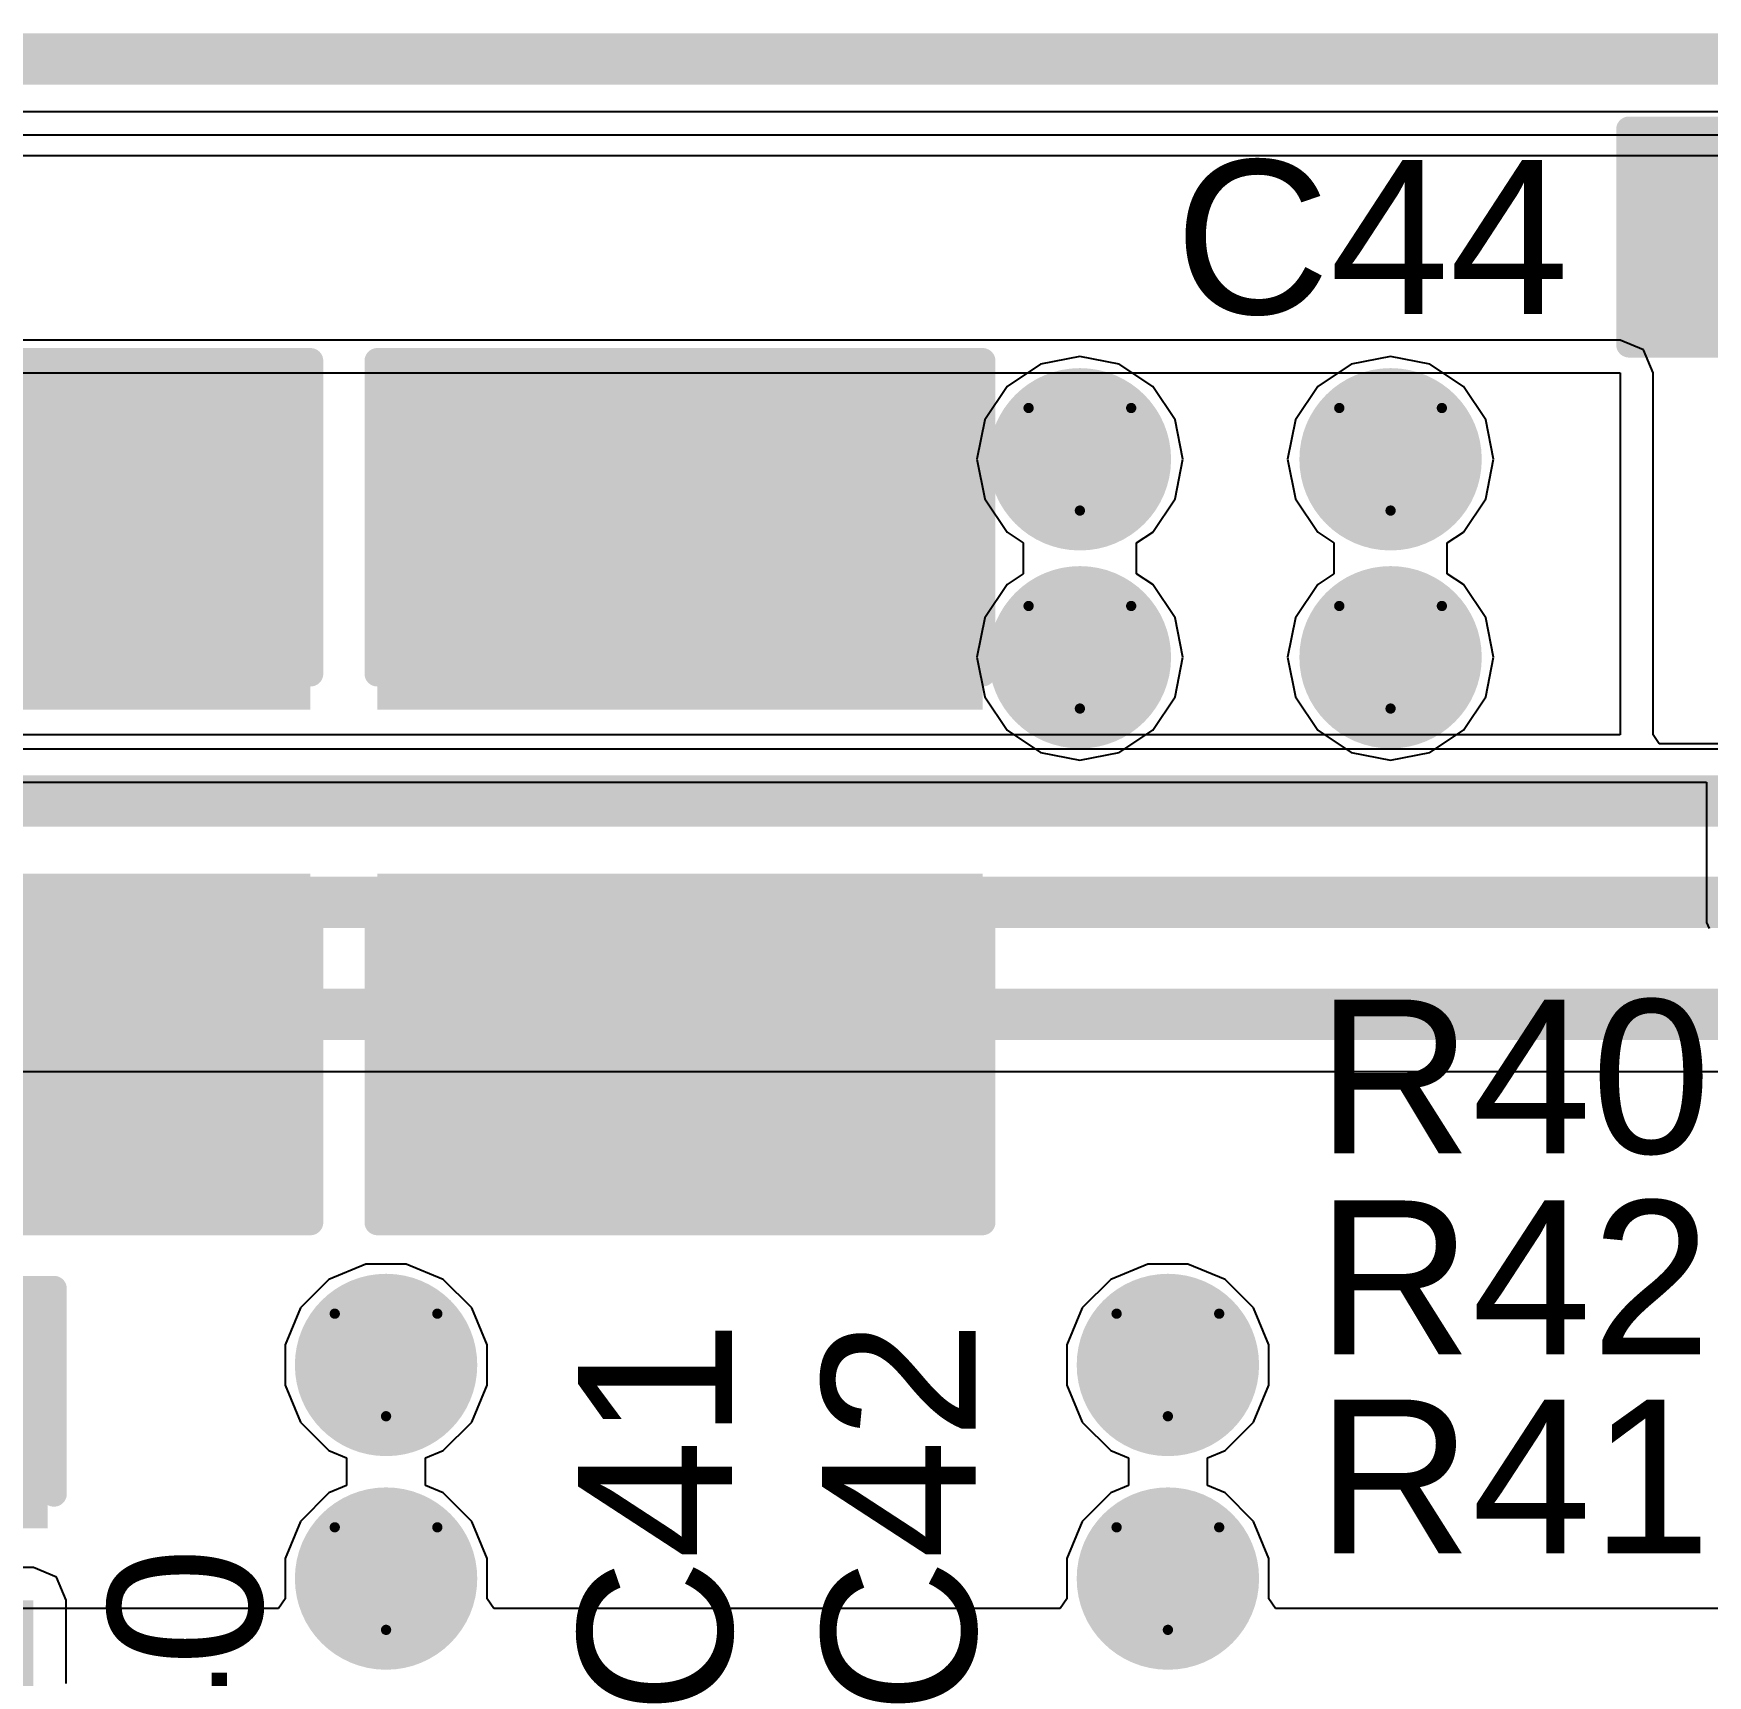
# Model space of a CAD drawing. Header units: inches. Extents: x 0 to 423, y -3 to 110.
# Drawn here: x 31.64 to 39.93, y 71.41 to 79.55 of the extents above; entities that cross this region are included whole.
import ezdxf

# ---------------------------------------------------------------- set-up
doc = ezdxf.new("R2010")
doc.units = ezdxf.units.IN
for name, color, linetype in [('Board Outline', 56, 'Continuous'), ('Bottom Layer', 5, 'Continuous'), ('Bottom Solder', 6, 'Continuous'), ('Drill Drawing', 1, 'Continuous'), ('Mechanical 1', 6, 'Continuous'), ('Mechanical 13', 56, 'Continuous'), ('Mid Layer', 16, 'Continuous'), ('Mid Layer 2', 76, 'Continuous'), ('Pad Holes', 156, 'Continuous'), ('Top Layer', 1, 'Continuous'), ('Top Overlay', 2, 'Continuous'), ('Top Paste', 8, 'Continuous'), ('Top Solder', 216, 'Continuous'), ('Via Holes', 16, 'Continuous')]:
    doc.layers.add(name, color=color, linetype=linetype)
doc.styles.add('Arial', font='', dxfattribs={"height": 0.2})
doc.styles.get('Arial').set_extended_font_data('Arial')

# ---------------------------------------------------------------- blocks, each defined once
blk = doc.blocks.new('CON_2078430004_MOL_1')
at = {"layer": 'Bottom Layer'}
h = blk.add_hatch(color=5, dxfattribs=at)
edge = h.paths.add_edge_path()
edge.add_arc((1.6, 1.6), 0.6, 0, 360)
h = blk.add_hatch(color=5, dxfattribs=at)
edge = h.paths.add_edge_path()
edge.add_arc((-7.5, 0), 0.704, 0, 360)
h = blk.add_hatch(color=5, dxfattribs=at)
edge = h.paths.add_edge_path()
edge.add_arc((-5, 0), 0.704, 0, 360)
h = blk.add_hatch(color=5, dxfattribs=at)
edge = h.paths.add_edge_path()
edge.add_arc((-2.5, 0), 0.704, 0, 360)
blk.add_hatch(color=5, dxfattribs=at).paths.add_polyline_path([(-0.704, 0.704), (0.704, 0.704), (0.704, -0.704), (-0.704, -0.704)])
at = {"layer": 'Bottom Solder'}
h = blk.add_hatch(color=6, dxfattribs=at)
edge = h.paths.add_edge_path()
edge.add_arc((1.6, 1.6), 0.6762, 0, 360)
h = blk.add_hatch(color=6, dxfattribs=at)
edge = h.paths.add_edge_path()
edge.add_arc((-7.5, 0), 0.7802, 0, 360)
h = blk.add_hatch(color=6, dxfattribs=at)
edge = h.paths.add_edge_path()
edge.add_arc((-5, 0), 0.7802, 0, 360)
h = blk.add_hatch(color=6, dxfattribs=at)
edge = h.paths.add_edge_path()
edge.add_arc((-2.5, 0), 0.7802, 0, 360)
blk.add_hatch(color=6, dxfattribs=at).paths.add_polyline_path([(-0.7802, 0.7802), (0.7802, 0.7802), (0.7802, -0.7802), (-0.7802, -0.7802)])
at = {"layer": 'Mid Layer'}
h = blk.add_hatch(color=16, dxfattribs=at)
edge = h.paths.add_edge_path()
edge.add_arc((1.6, 1.6), 0.6, 0, 360)
h = blk.add_hatch(color=16, dxfattribs=at)
edge = h.paths.add_edge_path()
edge.add_arc((-7.5, 0), 0.704, 0, 360)
h = blk.add_hatch(color=16, dxfattribs=at)
edge = h.paths.add_edge_path()
edge.add_arc((-5, 0), 0.704, 0, 360)
h = blk.add_hatch(color=16, dxfattribs=at)
edge = h.paths.add_edge_path()
edge.add_arc((-2.5, 0), 0.704, 0, 360)
blk.add_hatch(color=16, dxfattribs=at).paths.add_polyline_path([(-0.704, 0.704), (0.704, 0.704), (0.704, -0.704), (-0.704, -0.704)])
at = {"layer": 'Mid Layer 2'}
h = blk.add_hatch(color=76, dxfattribs=at)
edge = h.paths.add_edge_path()
edge.add_arc((1.6, 1.6), 0.6, 0, 360)
h = blk.add_hatch(color=76, dxfattribs=at)
edge = h.paths.add_edge_path()
edge.add_arc((-7.5, 0), 0.704, 0, 360)
h = blk.add_hatch(color=76, dxfattribs=at)
edge = h.paths.add_edge_path()
edge.add_arc((-5, 0), 0.704, 0, 360)
h = blk.add_hatch(color=76, dxfattribs=at)
edge = h.paths.add_edge_path()
edge.add_arc((-2.5, 0), 0.704, 0, 360)
blk.add_hatch(color=76, dxfattribs=at).paths.add_polyline_path([(-0.704, 0.704), (0.704, 0.704), (0.704, -0.704), (-0.704, -0.704)])
at = {"layer": 'Pad Holes'}
h = blk.add_hatch(color=7, dxfattribs=at)
edge = h.paths.add_edge_path()
edge.add_arc((1.6, 1.6), 0.5969, 0, 360)
h = blk.add_hatch(color=7, dxfattribs=at)
edge = h.paths.add_edge_path()
edge.add_arc((-7.5, 0), 0.4445, 0, 360)
h = blk.add_hatch(color=7, dxfattribs=at)
edge = h.paths.add_edge_path()
edge.add_arc((-5, 0), 0.4445, 0, 360)
h = blk.add_hatch(color=7, dxfattribs=at)
edge = h.paths.add_edge_path()
edge.add_arc((-2.5, 0), 0.4445, 0, 360)
h = blk.add_hatch(color=7, dxfattribs=at)
edge = h.paths.add_edge_path()
edge.add_arc((0, 0), 0.4445, 0, 360)
at = {"layer": 'Top Layer'}
h = blk.add_hatch(color=1, dxfattribs=at)
edge = h.paths.add_edge_path()
edge.add_arc((1.6, 1.6), 0.6, 0, 360)
h = blk.add_hatch(color=1, dxfattribs=at)
edge = h.paths.add_edge_path()
edge.add_arc((-7.5, 0), 0.704, 0, 360)
h = blk.add_hatch(color=1, dxfattribs=at)
edge = h.paths.add_edge_path()
edge.add_arc((-5, 0), 0.704, 0, 360)
h = blk.add_hatch(color=1, dxfattribs=at)
edge = h.paths.add_edge_path()
edge.add_arc((-2.5, 0), 0.704, 0, 360)
blk.add_hatch(color=1, dxfattribs=at).paths.add_polyline_path([(-0.704, 0.704), (0.704, 0.704), (0.704, -0.704), (-0.704, -0.704)])
at = {"layer": 'Top Solder'}
h = blk.add_hatch(color=216, dxfattribs=at)
edge = h.paths.add_edge_path()
edge.add_arc((1.6, 1.6), 0.6762, 0, 360)
h = blk.add_hatch(color=216, dxfattribs=at)
edge = h.paths.add_edge_path()
edge.add_arc((-7.5, 0), 0.7802, 0, 360)
h = blk.add_hatch(color=216, dxfattribs=at)
edge = h.paths.add_edge_path()
edge.add_arc((-5, 0), 0.7802, 0, 360)
h = blk.add_hatch(color=216, dxfattribs=at)
edge = h.paths.add_edge_path()
edge.add_arc((-2.5, 0), 0.7802, 0, 360)
blk.add_hatch(color=216, dxfattribs=at).paths.add_polyline_path([(-0.7802, 0.7802), (0.7802, 0.7802), (0.7802, -0.7802), (-0.7802, -0.7802)])
at = {"layer": 'Mechanical 13'}
for points in [[(2.45, 3.076, 0.127, 0.127, 0), (-9.95, 3.076, 0.127, 0.127, 0)], [(-9.95, 3.076, 0.127, 0.127, 0), (-9.95, -4.224, 0.127, 0.127, 0)], [(2.45, -4.224, 0.127, 0.127, 0), (2.45, 3.076, 0.127, 0.127, 0)], [(4.228, 0.635, 0.127, 0.127, 0), (2.704, 0, 0.127, 0.127, 0)], [(4.228, 0.635, 0.127, 0.127, 0), (4.228, -0.635, 0.127, 0.127, 0)], [(4.228, -0.635, 0.127, 0.127, 0), (2.704, 0, 0.127, 0.127, 0)], [(2.45, -4.224, 0.127, 0.127, 0), (-9.95, -4.224, 0.127, 0.127, 0)]]:
    blk.add_lwpolyline(points, format="xyseb", dxfattribs=at)
for points in [[(-9.9818, 3.076, 0.0635, 0.0635, 1), (-9.9183, 3.076, 0.0635, 0.0635, 1)], [(-9.9818, 3.076, 0.0635, 0.0635, 1), (-9.9183, 3.076, 0.0635, 0.0635, 1)], [(2.4182, 3.076, 0.0635, 0.0635, 1), (2.4817, 3.076, 0.0635, 0.0635, 1)], [(2.4182, 3.076, 0.0635, 0.0635, 1), (2.4817, 3.076, 0.0635, 0.0635, 1)], [(4.1962, 0.635, 0.0635, 0.0635, 1), (4.2597, 0.635, 0.0635, 0.0635, 1)], [(4.1962, 0.635, 0.0635, 0.0635, 1), (4.2597, 0.635, 0.0635, 0.0635, 1)], [(2.6722, 0, 0.0635, 0.0635, 1), (2.7357, 0, 0.0635, 0.0635, 1)], [(2.6722, 0, 0.0635, 0.0635, 1), (2.7357, 0, 0.0635, 0.0635, 1)], [(4.1962, -0.635, 0.0635, 0.0635, 1), (4.2597, -0.635, 0.0635, 0.0635, 1)], [(4.1962, -0.635, 0.0635, 0.0635, 1), (4.2597, -0.635, 0.0635, 0.0635, 1)], [(-9.9818, -4.224, 0.0635, 0.0635, 1), (-9.9183, -4.224, 0.0635, 0.0635, 1)], [(-9.9818, -4.224, 0.0635, 0.0635, 1), (-9.9183, -4.224, 0.0635, 0.0635, 1)], [(2.4182, -4.224, 0.0635, 0.0635, 1), (2.4817, -4.224, 0.0635, 0.0635, 1)], [(2.4182, -4.224, 0.0635, 0.0635, 1), (2.4817, -4.224, 0.0635, 0.0635, 1)]]:
    blk.add_lwpolyline(points, format="xyseb", close=True, dxfattribs=at)
at = {"layer": 'Top Overlay'}
for points in [[(2.45, 3.076, 0.1524, 0.1524, 0), (-9.95, 3.076, 0.1524, 0.1524, 0)], [(-9.95, 3.076, 0.1524, 0.1524, 0), (-9.95, -4.224, 0.1524, 0.1524, 0)], [(2.45, 1.9521, 0.1524, 0.1524, 0), (2.45, 3.076, 0.1524, 0.1524, 0)], [(2.45, -4.224, 0.1524, 0.1524, 0), (2.45, 1.2479, 0.1524, 0.1524, 0)], [(4.228, 0.635, 0.1524, 0.1524, 0), (2.704, 0, 0.1524, 0.1524, 0)], [(4.228, 0.635, 0.1524, 0.1524, 0), (4.228, -0.635, 0.1524, 0.1524, 0)], [(4.228, -0.635, 0.1524, 0.1524, 0), (2.704, 0, 0.1524, 0.1524, 0)], [(2.45, -4.224, 0.1524, 0.1524, 0), (-9.95, -4.224, 0.1524, 0.1524, 0)]]:
    blk.add_lwpolyline(points, format="xyseb", dxfattribs=at)
for points in [[(-9.9881, 3.076, 0.0762, 0.0762, 1), (-9.9119, 3.076, 0.0762, 0.0762, 1)], [(-9.9881, 3.076, 0.0762, 0.0762, 1), (-9.9119, 3.076, 0.0762, 0.0762, 1)], [(2.4119, 3.076, 0.0762, 0.0762, 1), (2.4881, 3.076, 0.0762, 0.0762, 1)], [(2.4119, 3.076, 0.0762, 0.0762, 1), (2.4881, 3.076, 0.0762, 0.0762, 1)], [(2.4119, 1.9521, 0.0762, 0.0762, 1), (2.4881, 1.9521, 0.0762, 0.0762, 1)], [(2.4119, 1.2479, 0.0762, 0.0762, 1), (2.4881, 1.2479, 0.0762, 0.0762, 1)], [(4.1899, 0.635, 0.0762, 0.0762, 1), (4.2661, 0.635, 0.0762, 0.0762, 1)], [(4.1899, 0.635, 0.0762, 0.0762, 1), (4.2661, 0.635, 0.0762, 0.0762, 1)], [(2.6659, 0, 0.0762, 0.0762, 1), (2.7421, 0, 0.0762, 0.0762, 1)], [(2.6659, 0, 0.0762, 0.0762, 1), (2.7421, 0, 0.0762, 0.0762, 1)], [(4.1899, -0.635, 0.0762, 0.0762, 1), (4.2661, -0.635, 0.0762, 0.0762, 1)], [(4.1899, -0.635, 0.0762, 0.0762, 1), (4.2661, -0.635, 0.0762, 0.0762, 1)], [(-9.9881, -4.224, 0.0762, 0.0762, 1), (-9.9119, -4.224, 0.0762, 0.0762, 1)], [(-9.9881, -4.224, 0.0762, 0.0762, 1), (-9.9119, -4.224, 0.0762, 0.0762, 1)], [(2.4119, -4.224, 0.0762, 0.0762, 1), (2.4881, -4.224, 0.0762, 0.0762, 1)], [(2.4119, -4.224, 0.0762, 0.0762, 1), (2.4881, -4.224, 0.0762, 0.0762, 1)]]:
    blk.add_lwpolyline(points, format="xyseb", close=True, dxfattribs=at)
blk = doc.blocks.new('C___0603_8')
at = {"layer": 'Top Layer'}
for points in [[(-0.381, 0.4445), (-0.381, -0.4445), (-1.143, -0.4445), (-1.143, 0.4445)], [(1.143, 0.4445), (1.143, -0.4445), (0.381, -0.4445), (0.381, 0.4445)]]:
    blk.add_hatch(color=1, dxfattribs=at).paths.add_polyline_path(points)
at = {"layer": 'Top Paste'}
for points in [[(-0.381, 0.4445), (-0.381, -0.4445), (-1.143, -0.4445), (-1.143, 0.4445)], [(1.143, 0.4445), (1.143, -0.4445), (0.381, -0.4445), (0.381, 0.4445)]]:
    blk.add_hatch(color=8, dxfattribs=at).paths.add_polyline_path(points)
at = {"layer": 'Top Solder'}
for points in [[(-0.321, 0.5045), (-0.321, -0.5045), (-1.203, -0.5045), (-1.203, 0.5045)], [(1.203, 0.5045), (1.203, -0.5045), (0.321, -0.5045), (0.321, 0.5045)]]:
    blk.add_hatch(color=216, dxfattribs=at).paths.add_polyline_path(points)
at = {"layer": 'Top Overlay'}
for points in [[(-1.2446, 0.5334, 0.127, 0.127, 0), (-1.2446, -0.5334, 0.127, 0.127, 0)], [(-0.4572, 0.5334, 0.127, 0.127, 0), (-1.2446, 0.5334, 0.127, 0.127, 0)], [(1.2446, 0.5334, 0.127, 0.127, 0), (0.4572, 0.5334, 0.127, 0.127, 0)], [(1.2446, 0.5334, 0.127, 0.127, 0), (1.2446, -0.5334, 0.127, 0.127, 0)], [(-0.4572, -0.5334, 0.127, 0.127, 0), (-1.2446, -0.5334, 0.127, 0.127, 0)], [(1.2446, -0.5334, 0.127, 0.127, 0), (0.4572, -0.5334, 0.127, 0.127, 0)]]:
    blk.add_lwpolyline(points, format="xyseb", dxfattribs=at)
for points in [[(-1.2764, 0.5334, 0.0635, 0.0635, 1), (-1.2128, 0.5334, 0.0635, 0.0635, 1)], [(-1.2764, 0.5334, 0.0635, 0.0635, 1), (-1.2128, 0.5334, 0.0635, 0.0635, 1)], [(-0.4889, 0.5334, 0.0635, 0.0635, 1), (-0.4254, 0.5334, 0.0635, 0.0635, 1)], [(0.4254, 0.5334, 0.0635, 0.0635, 1), (0.4889, 0.5334, 0.0635, 0.0635, 1)], [(1.2128, 0.5334, 0.0635, 0.0635, 1), (1.2764, 0.5334, 0.0635, 0.0635, 1)], [(1.2128, 0.5334, 0.0635, 0.0635, 1), (1.2764, 0.5334, 0.0635, 0.0635, 1)], [(-1.2764, -0.5334, 0.0635, 0.0635, 1), (-1.2128, -0.5334, 0.0635, 0.0635, 1)], [(-1.2764, -0.5334, 0.0635, 0.0635, 1), (-1.2128, -0.5334, 0.0635, 0.0635, 1)], [(-0.4889, -0.5334, 0.0635, 0.0635, 1), (-0.4254, -0.5334, 0.0635, 0.0635, 1)], [(0.4254, -0.5334, 0.0635, 0.0635, 1), (0.4889, -0.5334, 0.0635, 0.0635, 1)], [(1.2128, -0.5334, 0.0635, 0.0635, 1), (1.2764, -0.5334, 0.0635, 0.0635, 1)], [(1.2128, -0.5334, 0.0635, 0.0635, 1), (1.2764, -0.5334, 0.0635, 0.0635, 1)]]:
    blk.add_lwpolyline(points, format="xyseb", close=True, dxfattribs=at)
blk = doc.blocks.new('C___1210_42')
at = {"layer": 'Top Layer'}
for points in [[(-2.032, 1.397), (-0.508, 1.397), (-0.508, -1.397), (-2.032, -1.397)], [(0.508, 1.397), (2.032, 1.397), (2.032, -1.397), (0.508, -1.397)]]:
    blk.add_hatch(color=1, dxfattribs=at).paths.add_polyline_path(points)
at = {"layer": 'Top Paste'}
for points in [[(-2.032, 1.397), (-0.508, 1.397), (-0.508, -1.397), (-2.032, -1.397)], [(0.508, 1.397), (2.032, 1.397), (2.032, -1.397), (0.508, -1.397)]]:
    blk.add_hatch(color=8, dxfattribs=at).paths.add_polyline_path(points)
at = {"layer": 'Top Solder'}
for points in [[(-2.1336, 1.4986), (-0.4064, 1.4986), (-0.4064, -1.4986), (-2.1336, -1.4986)], [(0.4064, 1.4986), (2.1336, 1.4986), (2.1336, -1.4986), (0.4064, -1.4986)]]:
    blk.add_hatch(color=216, dxfattribs=at).paths.add_polyline_path(points)
at = {"layer": 'Top Overlay'}
for points in [[(-2.1336, 1.4986, 0.127, 0.127, 0), (-0.5842, 1.4986, 0.127, 0.127, 0)], [(-2.1336, 1.4986, 0.127, 0.127, 0), (-2.1336, -1.4986, 0.127, 0.127, 0)], [(0.5842, 1.4986, 0.127, 0.127, 0), (2.1336, 1.4986, 0.127, 0.127, 0)], [(2.1336, 1.4986, 0.127, 0.127, 0), (2.1336, -1.4986, 0.127, 0.127, 0)], [(-2.1336, -1.4986, 0.127, 0.127, 0), (-0.5842, -1.4986, 0.127, 0.127, 0)], [(0.5842, -1.4986, 0.127, 0.127, 0), (2.1336, -1.4986, 0.127, 0.127, 0)]]:
    blk.add_lwpolyline(points, format="xyseb", dxfattribs=at)
for points in [[(-2.16535, 1.4986, 0.0635, 0.0635, 1), (-2.10185, 1.4986, 0.0635, 0.0635, 1)], [(-2.16535, 1.4986, 0.0635, 0.0635, 1), (-2.10185, 1.4986, 0.0635, 0.0635, 1)], [(-0.61595, 1.4986, 0.0635, 0.0635, 1), (-0.55245, 1.4986, 0.0635, 0.0635, 1)], [(0.55245, 1.4986, 0.0635, 0.0635, 1), (0.61595, 1.4986, 0.0635, 0.0635, 1)], [(2.10185, 1.4986, 0.0635, 0.0635, 1), (2.16535, 1.4986, 0.0635, 0.0635, 1)], [(2.10185, 1.4986, 0.0635, 0.0635, 1), (2.16535, 1.4986, 0.0635, 0.0635, 1)], [(-2.16535, -1.4986, 0.0635, 0.0635, 1), (-2.10185, -1.4986, 0.0635, 0.0635, 1)], [(-2.16535, -1.4986, 0.0635, 0.0635, 1), (-2.10185, -1.4986, 0.0635, 0.0635, 1)], [(-0.61595, -1.4986, 0.0635, 0.0635, 1), (-0.55245, -1.4986, 0.0635, 0.0635, 1)], [(0.55245, -1.4986, 0.0635, 0.0635, 1), (0.61595, -1.4986, 0.0635, 0.0635, 1)], [(2.10185, -1.4986, 0.0635, 0.0635, 1), (2.16535, -1.4986, 0.0635, 0.0635, 1)], [(2.10185, -1.4986, 0.0635, 0.0635, 1), (2.16535, -1.4986, 0.0635, 0.0635, 1)]]:
    blk.add_lwpolyline(points, format="xyseb", close=True, dxfattribs=at)
blk = doc.blocks.new('C___1210_43')
at = {"layer": 'Top Layer'}
for points in [[(-2.032, 1.397), (-0.508, 1.397), (-0.508, -1.397), (-2.032, -1.397)], [(0.508, 1.397), (2.032, 1.397), (2.032, -1.397), (0.508, -1.397)]]:
    blk.add_hatch(color=1, dxfattribs=at).paths.add_polyline_path(points)
at = {"layer": 'Top Paste'}
for points in [[(-2.032, 1.397), (-0.508, 1.397), (-0.508, -1.397), (-2.032, -1.397)], [(0.508, 1.397), (2.032, 1.397), (2.032, -1.397), (0.508, -1.397)]]:
    blk.add_hatch(color=8, dxfattribs=at).paths.add_polyline_path(points)
at = {"layer": 'Top Solder'}
for points in [[(-2.1336, 1.4986), (-0.4064, 1.4986), (-0.4064, -1.4986), (-2.1336, -1.4986)], [(0.4064, 1.4986), (2.1336, 1.4986), (2.1336, -1.4986), (0.4064, -1.4986)]]:
    blk.add_hatch(color=216, dxfattribs=at).paths.add_polyline_path(points)
at = {"layer": 'Top Overlay'}
for points in [[(-2.1336, 1.4986, 0.127, 0.127, 0), (-0.5842, 1.4986, 0.127, 0.127, 0)], [(-2.1336, 1.4986, 0.127, 0.127, 0), (-2.1336, -1.4986, 0.127, 0.127, 0)], [(0.5842, 1.4986, 0.127, 0.127, 0), (2.1336, 1.4986, 0.127, 0.127, 0)], [(2.1336, 1.4986, 0.127, 0.127, 0), (2.1336, -1.4986, 0.127, 0.127, 0)], [(-2.1336, -1.4986, 0.127, 0.127, 0), (-0.5842, -1.4986, 0.127, 0.127, 0)], [(0.5842, -1.4986, 0.127, 0.127, 0), (2.1336, -1.4986, 0.127, 0.127, 0)]]:
    blk.add_lwpolyline(points, format="xyseb", dxfattribs=at)
for points in [[(-2.16535, 1.4986, 0.0635, 0.0635, 1), (-2.10185, 1.4986, 0.0635, 0.0635, 1)], [(-2.16535, 1.4986, 0.0635, 0.0635, 1), (-2.10185, 1.4986, 0.0635, 0.0635, 1)], [(-0.61595, 1.4986, 0.0635, 0.0635, 1), (-0.55245, 1.4986, 0.0635, 0.0635, 1)], [(0.55245, 1.4986, 0.0635, 0.0635, 1), (0.61595, 1.4986, 0.0635, 0.0635, 1)], [(2.10185, 1.4986, 0.0635, 0.0635, 1), (2.16535, 1.4986, 0.0635, 0.0635, 1)], [(2.10185, 1.4986, 0.0635, 0.0635, 1), (2.16535, 1.4986, 0.0635, 0.0635, 1)], [(-2.16535, -1.4986, 0.0635, 0.0635, 1), (-2.10185, -1.4986, 0.0635, 0.0635, 1)], [(-2.16535, -1.4986, 0.0635, 0.0635, 1), (-2.10185, -1.4986, 0.0635, 0.0635, 1)], [(-0.61595, -1.4986, 0.0635, 0.0635, 1), (-0.55245, -1.4986, 0.0635, 0.0635, 1)], [(0.55245, -1.4986, 0.0635, 0.0635, 1), (0.61595, -1.4986, 0.0635, 0.0635, 1)], [(2.10185, -1.4986, 0.0635, 0.0635, 1), (2.16535, -1.4986, 0.0635, 0.0635, 1)], [(2.10185, -1.4986, 0.0635, 0.0635, 1), (2.16535, -1.4986, 0.0635, 0.0635, 1)]]:
    blk.add_lwpolyline(points, format="xyseb", close=True, dxfattribs=at)
blk = doc.blocks.new('C___0805_44')
at = {"layer": 'Top Layer'}
for points in [[(-1.524, 0.762), (-0.508, 0.762), (-0.508, -0.762), (-1.524, -0.762)], [(0.508, 0.762), (1.524, 0.762), (1.524, -0.762), (0.508, -0.762)]]:
    blk.add_hatch(color=1, dxfattribs=at).paths.add_polyline_path(points)
at = {"layer": 'Top Paste'}
for points in [[(-1.524, 0.762), (-0.508, 0.762), (-0.508, -0.762), (-1.524, -0.762)], [(0.508, 0.762), (1.524, 0.762), (1.524, -0.762), (0.508, -0.762)]]:
    blk.add_hatch(color=8, dxfattribs=at).paths.add_polyline_path(points)
at = {"layer": 'Top Solder'}
for points in [[(-1.594, 0.832), (-0.438, 0.832), (-0.438, -0.832), (-1.594, -0.832)], [(0.438, 0.832), (1.594, 0.832), (1.594, -0.832), (0.438, -0.832)]]:
    blk.add_hatch(color=216, dxfattribs=at).paths.add_polyline_path(points)
at = {"layer": 'Top Overlay'}
for points in [[(-0.6096, 0.8636, 0.127, 0.127, 0), (-1.6256, 0.8636, 0.127, 0.127, 0)], [(-1.6256, -0.8636, 0.127, 0.127, 0), (-1.6256, 0.8636, 0.127, 0.127, 0)], [(1.6256, 0.8636, 0.127, 0.127, 0), (0.6096, 0.8636, 0.127, 0.127, 0)], [(1.6256, -0.8636, 0.127, 0.127, 0), (1.6256, 0.8636, 0.127, 0.127, 0)], [(-0.6096, -0.8636, 0.127, 0.127, 0), (-1.6256, -0.8636, 0.127, 0.127, 0)], [(1.6256, -0.8636, 0.127, 0.127, 0), (0.6096, -0.8636, 0.127, 0.127, 0)]]:
    blk.add_lwpolyline(points, format="xyseb", dxfattribs=at)
for points in [[(-1.6574, 0.8636, 0.0635, 0.0635, 1), (-1.5938, 0.8636, 0.0635, 0.0635, 1)], [(-1.6574, 0.8636, 0.0635, 0.0635, 1), (-1.5938, 0.8636, 0.0635, 0.0635, 1)], [(-0.6413, 0.8636, 0.0635, 0.0635, 1), (-0.5778, 0.8636, 0.0635, 0.0635, 1)], [(0.5778, 0.8636, 0.0635, 0.0635, 1), (0.6413, 0.8636, 0.0635, 0.0635, 1)], [(1.5938, 0.8636, 0.0635, 0.0635, 1), (1.6574, 0.8636, 0.0635, 0.0635, 1)], [(1.5938, 0.8636, 0.0635, 0.0635, 1), (1.6574, 0.8636, 0.0635, 0.0635, 1)], [(-1.6574, -0.8636, 0.0635, 0.0635, 1), (-1.5938, -0.8636, 0.0635, 0.0635, 1)], [(-1.6574, -0.8636, 0.0635, 0.0635, 1), (-1.5938, -0.8636, 0.0635, 0.0635, 1)], [(-0.6413, -0.8636, 0.0635, 0.0635, 1), (-0.5778, -0.8636, 0.0635, 0.0635, 1)], [(0.5778, -0.8636, 0.0635, 0.0635, 1), (0.6413, -0.8636, 0.0635, 0.0635, 1)], [(1.5938, -0.8636, 0.0635, 0.0635, 1), (1.6574, -0.8636, 0.0635, 0.0635, 1)], [(1.5938, -0.8636, 0.0635, 0.0635, 1), (1.6574, -0.8636, 0.0635, 0.0635, 1)]]:
    blk.add_lwpolyline(points, format="xyseb", close=True, dxfattribs=at)

msp = doc.modelspace()

# ---------------------------------------------------------------- hatches: boundary and pattern name
at = {"layer": 'Bottom Layer'}
h = msp.add_hatch(color=5, dxfattribs=at)
edge = h.paths.add_edge_path()
edge.add_arc((36.826, 77.4379), 0.35, 0, 360)
h = msp.add_hatch(color=5, dxfattribs=at)
edge = h.paths.add_edge_path()
edge.add_arc((38.3645, 77.4379), 0.35, 0, 360)
h = msp.add_hatch(color=5, dxfattribs=at)
edge = h.paths.add_edge_path()
edge.add_arc((36.826, 76.4573), 0.35, 0, 360)
h = msp.add_hatch(color=5, dxfattribs=at)
edge = h.paths.add_edge_path()
edge.add_arc((38.3645, 76.4573), 0.35, 0, 360)
h = msp.add_hatch(color=5, dxfattribs=at)
edge = h.paths.add_edge_path()
edge.add_arc((33.3902, 72.9521), 0.35, 0, 360)
h = msp.add_hatch(color=5, dxfattribs=at)
edge = h.paths.add_edge_path()
edge.add_arc((37.2618, 72.9521), 0.35, 0, 360)
h = msp.add_hatch(color=5, dxfattribs=at)
edge = h.paths.add_edge_path()
edge.add_arc((33.3902, 71.8941), 0.35, 0, 360)
h = msp.add_hatch(color=5, dxfattribs=at)
edge = h.paths.add_edge_path()
edge.add_arc((37.2618, 71.8941), 0.35, 0, 360)
at = {"layer": 'Bottom Solder'}
h = msp.add_hatch(color=6, dxfattribs=at)
edge = h.paths.add_edge_path()
edge.add_arc((36.826, 77.4379), 0.4516, 0, 360)
h = msp.add_hatch(color=6, dxfattribs=at)
edge = h.paths.add_edge_path()
edge.add_arc((38.3645, 77.4379), 0.4516, 0, 360)
h = msp.add_hatch(color=6, dxfattribs=at)
edge = h.paths.add_edge_path()
edge.add_arc((36.826, 76.4573), 0.4516, 0, 360)
h = msp.add_hatch(color=6, dxfattribs=at)
edge = h.paths.add_edge_path()
edge.add_arc((38.3645, 76.4573), 0.4516, 0, 360)
h = msp.add_hatch(color=6, dxfattribs=at)
edge = h.paths.add_edge_path()
edge.add_arc((33.3902, 72.9521), 0.4516, 0, 360)
h = msp.add_hatch(color=6, dxfattribs=at)
edge = h.paths.add_edge_path()
edge.add_arc((37.2618, 72.9521), 0.4516, 0, 360)
h = msp.add_hatch(color=6, dxfattribs=at)
edge = h.paths.add_edge_path()
edge.add_arc((33.3902, 71.8941), 0.4516, 0, 360)
h = msp.add_hatch(color=6, dxfattribs=at)
edge = h.paths.add_edge_path()
edge.add_arc((37.2618, 71.8941), 0.4516, 0, 360)
at = {"layer": 'Mid Layer'}
h = msp.add_hatch(color=16, dxfattribs=at)
edge = h.paths.add_edge_path()
edge.add_arc((36.826, 77.4379), 0.35, 0, 360)
h = msp.add_hatch(color=16, dxfattribs=at)
edge = h.paths.add_edge_path()
edge.add_arc((38.3645, 77.4379), 0.35, 0, 360)
h = msp.add_hatch(color=16, dxfattribs=at)
edge = h.paths.add_edge_path()
edge.add_arc((36.826, 76.4573), 0.35, 0, 360)
h = msp.add_hatch(color=16, dxfattribs=at)
edge = h.paths.add_edge_path()
edge.add_arc((38.3645, 76.4573), 0.35, 0, 360)
h = msp.add_hatch(color=16, dxfattribs=at)
edge = h.paths.add_edge_path()
edge.add_arc((33.3902, 72.9521), 0.35, 0, 360)
h = msp.add_hatch(color=16, dxfattribs=at)
edge = h.paths.add_edge_path()
edge.add_arc((37.2618, 72.9521), 0.35, 0, 360)
h = msp.add_hatch(color=16, dxfattribs=at)
edge = h.paths.add_edge_path()
edge.add_arc((33.3902, 71.8941), 0.35, 0, 360)
h = msp.add_hatch(color=16, dxfattribs=at)
edge = h.paths.add_edge_path()
edge.add_arc((37.2618, 71.8941), 0.35, 0, 360)
at = {"layer": 'Mid Layer 2'}
h = msp.add_hatch(color=76, dxfattribs=at)
edge = h.paths.add_edge_path()
edge.add_arc((36.826, 77.4379), 0.35, 0, 360)
h = msp.add_hatch(color=76, dxfattribs=at)
edge = h.paths.add_edge_path()
edge.add_arc((38.3645, 77.4379), 0.35, 0, 360)
h = msp.add_hatch(color=76, dxfattribs=at)
edge = h.paths.add_edge_path()
edge.add_arc((36.826, 76.4573), 0.35, 0, 360)
h = msp.add_hatch(color=76, dxfattribs=at)
edge = h.paths.add_edge_path()
edge.add_arc((38.3645, 76.4573), 0.35, 0, 360)
h = msp.add_hatch(color=76, dxfattribs=at)
edge = h.paths.add_edge_path()
edge.add_arc((33.3902, 72.9521), 0.35, 0, 360)
h = msp.add_hatch(color=76, dxfattribs=at)
edge = h.paths.add_edge_path()
edge.add_arc((37.2618, 72.9521), 0.35, 0, 360)
h = msp.add_hatch(color=76, dxfattribs=at)
edge = h.paths.add_edge_path()
edge.add_arc((33.3902, 71.8941), 0.35, 0, 360)
h = msp.add_hatch(color=76, dxfattribs=at)
edge = h.paths.add_edge_path()
edge.add_arc((37.2618, 71.8941), 0.35, 0, 360)
at = {"layer": 'Top Layer'}
h = msp.add_hatch(color=1, dxfattribs=at)
edge = h.paths.add_edge_path()
edge.add_arc((36.826, 77.4379), 0.35, 0, 360)
h = msp.add_hatch(color=1, dxfattribs=at)
edge = h.paths.add_edge_path()
edge.add_arc((38.3645, 77.4379), 0.35, 0, 360)
h = msp.add_hatch(color=1, dxfattribs=at)
edge = h.paths.add_edge_path()
edge.add_arc((36.826, 76.4573), 0.35, 0, 360)
h = msp.add_hatch(color=1, dxfattribs=at)
edge = h.paths.add_edge_path()
edge.add_arc((38.3645, 76.4573), 0.35, 0, 360)
h = msp.add_hatch(color=1, dxfattribs=at)
edge = h.paths.add_edge_path()
edge.add_arc((33.3902, 72.9521), 0.35, 0, 360)
h = msp.add_hatch(color=1, dxfattribs=at)
edge = h.paths.add_edge_path()
edge.add_arc((37.2618, 72.9521), 0.35, 0, 360)
h = msp.add_hatch(color=1, dxfattribs=at)
edge = h.paths.add_edge_path()
edge.add_arc((33.3902, 71.8941), 0.35, 0, 360)
h = msp.add_hatch(color=1, dxfattribs=at)
edge = h.paths.add_edge_path()
edge.add_arc((37.2618, 71.8941), 0.35, 0, 360)
msp.add_hatch(color=1, dxfattribs=at).paths.add_polyline_path([(26.054, 70.4845), (31.6442, 70.4845), (31.6442, 71.787), (26.054, 71.787)])
at = {"layer": 'Top Solder'}
h = msp.add_hatch(color=216, dxfattribs=at)
edge = h.paths.add_edge_path()
edge.add_arc((36.826, 77.4379), 0.4516, 0, 360)
h = msp.add_hatch(color=216, dxfattribs=at)
edge = h.paths.add_edge_path()
edge.add_arc((38.3645, 77.4379), 0.4516, 0, 360)
h = msp.add_hatch(color=216, dxfattribs=at)
edge = h.paths.add_edge_path()
edge.add_arc((36.826, 76.4573), 0.4516, 0, 360)
h = msp.add_hatch(color=216, dxfattribs=at)
edge = h.paths.add_edge_path()
edge.add_arc((38.3645, 76.4573), 0.4516, 0, 360)
h = msp.add_hatch(color=216, dxfattribs=at)
edge = h.paths.add_edge_path()
edge.add_arc((33.3902, 72.9521), 0.4516, 0, 360)
h = msp.add_hatch(color=216, dxfattribs=at)
edge = h.paths.add_edge_path()
edge.add_arc((37.2618, 72.9521), 0.4516, 0, 360)
h = msp.add_hatch(color=216, dxfattribs=at)
edge = h.paths.add_edge_path()
edge.add_arc((33.3902, 71.8941), 0.4516, 0, 360)
h = msp.add_hatch(color=216, dxfattribs=at)
edge = h.paths.add_edge_path()
edge.add_arc((37.2618, 71.8941), 0.4516, 0, 360)
at = {"layer": 'Via Holes'}
h = msp.add_hatch(color=7, dxfattribs=at)
edge = h.paths.add_edge_path()
edge.add_arc((36.826, 77.4379), 0.25, 0, 360)
h = msp.add_hatch(color=7, dxfattribs=at)
edge = h.paths.add_edge_path()
edge.add_arc((38.3645, 77.4379), 0.25, 0, 360)
h = msp.add_hatch(color=7, dxfattribs=at)
edge = h.paths.add_edge_path()
edge.add_arc((36.826, 76.4573), 0.25, 0, 360)
h = msp.add_hatch(color=7, dxfattribs=at)
edge = h.paths.add_edge_path()
edge.add_arc((38.3645, 76.4573), 0.25, 0, 360)
h = msp.add_hatch(color=7, dxfattribs=at)
edge = h.paths.add_edge_path()
edge.add_arc((33.3902, 72.9521), 0.25, 0, 360)
h = msp.add_hatch(color=7, dxfattribs=at)
edge = h.paths.add_edge_path()
edge.add_arc((37.2618, 72.9521), 0.25, 0, 360)
h = msp.add_hatch(color=7, dxfattribs=at)
edge = h.paths.add_edge_path()
edge.add_arc((33.3902, 71.8941), 0.25, 0, 360)
h = msp.add_hatch(color=7, dxfattribs=at)
edge = h.paths.add_edge_path()
edge.add_arc((37.2618, 71.8941), 0.25, 0, 360)

# ---------------------------------------------------------------- linework, layer by layer
at = {"layer": 'Board Outline'}
msp.add_lwpolyline([(0.02, 79.42, 0.254, 0.254, 0), (64.06, 79.42, 0.254, 0.254, 0)], format="xyseb", dxfattribs=at)
at = {"layer": 'Bottom Layer'}
for p, q in [((18.5862, 79.161), (50.5352, 79.161)), ((39.502, 78.0281), (25.8942, 78.0281)), ((39.6168, 77.9806), (39.502, 78.0281)), ((39.6644, 77.8658), (39.6168, 77.9806)), ((25.8942, 77.8658), (39.502, 77.8658)), ((39.502, 77.8658), (39.502, 76.073)), ((39.6644, 76.073), (39.6644, 77.8658)), ((39.502, 76.073), (28.1659, 76.073)), ((39.6945, 76.0279), (39.6644, 76.073)), ((48.5551, 76.0279), (39.6945, 76.0279)), ((29.8207, 74.4064), (49.8799, 74.4064))]:
    msp.add_line(p, q, dxfattribs=at)
for points in [[(28.5385, 75.7455, 0.254, 0.254, 0), (48.6721, 75.7455, 0.254, 0.254, 0)], [(28.8221, 75.2435, 0.254, 0.254, 0), (49.2059, 75.2435, 0.254, 0.254, 0)], [(29.0671, 74.6888, 0.254, 0.254, 0), (49.8799, 74.6888, 0.254, 0.254, 0)]]:
    msp.add_lwpolyline(points, format="xyseb", dxfattribs=at)
at = {"layer": 'Drill Drawing'}
for points in [[(36.572, 77.6919, 0.0508, 0.0508, 0), (37.08, 77.6919, 0.0508, 0.0508, 0)], [(36.572, 77.6919, 0.0508, 0.0508, 0), (36.826, 77.1839, 0.0508, 0.0508, 0)], [(36.826, 77.1839, 0.0508, 0.0508, 0), (37.08, 77.6919, 0.0508, 0.0508, 0)], [(38.1105, 77.6919, 0.0508, 0.0508, 0), (38.6185, 77.6919, 0.0508, 0.0508, 0)], [(38.1105, 77.6919, 0.0508, 0.0508, 0), (38.3645, 77.1839, 0.0508, 0.0508, 0)], [(38.3645, 77.1839, 0.0508, 0.0508, 0), (38.6185, 77.6919, 0.0508, 0.0508, 0)], [(36.572, 76.7113, 0.0508, 0.0508, 0), (37.08, 76.7113, 0.0508, 0.0508, 0)], [(36.572, 76.7113, 0.0508, 0.0508, 0), (36.826, 76.2033, 0.0508, 0.0508, 0)], [(36.826, 76.2033, 0.0508, 0.0508, 0), (37.08, 76.7113, 0.0508, 0.0508, 0)], [(38.1105, 76.7113, 0.0508, 0.0508, 0), (38.6185, 76.7113, 0.0508, 0.0508, 0)], [(38.1105, 76.7113, 0.0508, 0.0508, 0), (38.3645, 76.2033, 0.0508, 0.0508, 0)], [(38.3645, 76.2033, 0.0508, 0.0508, 0), (38.6185, 76.7113, 0.0508, 0.0508, 0)], [(33.1362, 73.2061, 0.0508, 0.0508, 0), (33.6442, 73.2061, 0.0508, 0.0508, 0)], [(33.1362, 73.2061, 0.0508, 0.0508, 0), (33.3902, 72.6981, 0.0508, 0.0508, 0)], [(33.3902, 72.6981, 0.0508, 0.0508, 0), (33.6442, 73.2061, 0.0508, 0.0508, 0)], [(37.0078, 73.2061, 0.0508, 0.0508, 0), (37.5158, 73.2061, 0.0508, 0.0508, 0)], [(37.0078, 73.2061, 0.0508, 0.0508, 0), (37.2618, 72.6981, 0.0508, 0.0508, 0)], [(37.2618, 72.6981, 0.0508, 0.0508, 0), (37.5158, 73.2061, 0.0508, 0.0508, 0)], [(33.1362, 72.1481, 0.0508, 0.0508, 0), (33.6442, 72.1481, 0.0508, 0.0508, 0)], [(33.1362, 72.1481, 0.0508, 0.0508, 0), (33.3902, 71.6401, 0.0508, 0.0508, 0)], [(33.3902, 71.6401, 0.0508, 0.0508, 0), (33.6442, 72.1481, 0.0508, 0.0508, 0)], [(37.0078, 72.1481, 0.0508, 0.0508, 0), (37.5158, 72.1481, 0.0508, 0.0508, 0)], [(37.0078, 72.1481, 0.0508, 0.0508, 0), (37.2618, 71.6401, 0.0508, 0.0508, 0)], [(37.2618, 71.6401, 0.0508, 0.0508, 0), (37.5158, 72.1481, 0.0508, 0.0508, 0)]]:
    msp.add_lwpolyline(points, format="xyseb", dxfattribs=at)
for points in [[(36.5593, 77.6919, 0.0254, 0.0254, 1), (36.5847, 77.6919, 0.0254, 0.0254, 1)], [(36.5593, 77.6919, 0.0254, 0.0254, 1), (36.5847, 77.6919, 0.0254, 0.0254, 1)], [(37.0673, 77.6919, 0.0254, 0.0254, 1), (37.0927, 77.6919, 0.0254, 0.0254, 1)], [(37.0673, 77.6919, 0.0254, 0.0254, 1), (37.0927, 77.6919, 0.0254, 0.0254, 1)], [(38.0978, 77.6919, 0.0254, 0.0254, 1), (38.1232, 77.6919, 0.0254, 0.0254, 1)], [(38.0978, 77.6919, 0.0254, 0.0254, 1), (38.1232, 77.6919, 0.0254, 0.0254, 1)], [(38.6058, 77.6919, 0.0254, 0.0254, 1), (38.6312, 77.6919, 0.0254, 0.0254, 1)], [(38.6058, 77.6919, 0.0254, 0.0254, 1), (38.6312, 77.6919, 0.0254, 0.0254, 1)], [(36.8133, 77.1839, 0.0254, 0.0254, 1), (36.8387, 77.1839, 0.0254, 0.0254, 1)], [(36.8133, 77.1839, 0.0254, 0.0254, 1), (36.8387, 77.1839, 0.0254, 0.0254, 1)], [(38.3518, 77.1839, 0.0254, 0.0254, 1), (38.3772, 77.1839, 0.0254, 0.0254, 1)], [(38.3518, 77.1839, 0.0254, 0.0254, 1), (38.3772, 77.1839, 0.0254, 0.0254, 1)], [(36.5593, 76.7113, 0.0254, 0.0254, 1), (36.5847, 76.7113, 0.0254, 0.0254, 1)], [(36.5593, 76.7113, 0.0254, 0.0254, 1), (36.5847, 76.7113, 0.0254, 0.0254, 1)], [(37.0673, 76.7113, 0.0254, 0.0254, 1), (37.0927, 76.7113, 0.0254, 0.0254, 1)], [(37.0673, 76.7113, 0.0254, 0.0254, 1), (37.0927, 76.7113, 0.0254, 0.0254, 1)], [(38.0978, 76.7113, 0.0254, 0.0254, 1), (38.1232, 76.7113, 0.0254, 0.0254, 1)], [(38.0978, 76.7113, 0.0254, 0.0254, 1), (38.1232, 76.7113, 0.0254, 0.0254, 1)], [(38.6058, 76.7113, 0.0254, 0.0254, 1), (38.6312, 76.7113, 0.0254, 0.0254, 1)], [(38.6058, 76.7113, 0.0254, 0.0254, 1), (38.6312, 76.7113, 0.0254, 0.0254, 1)], [(36.8133, 76.2033, 0.0254, 0.0254, 1), (36.8387, 76.2033, 0.0254, 0.0254, 1)], [(36.8133, 76.2033, 0.0254, 0.0254, 1), (36.8387, 76.2033, 0.0254, 0.0254, 1)], [(38.3518, 76.2033, 0.0254, 0.0254, 1), (38.3772, 76.2033, 0.0254, 0.0254, 1)], [(38.3518, 76.2033, 0.0254, 0.0254, 1), (38.3772, 76.2033, 0.0254, 0.0254, 1)], [(33.1235, 73.2061, 0.0254, 0.0254, 1), (33.1489, 73.2061, 0.0254, 0.0254, 1)], [(33.1235, 73.2061, 0.0254, 0.0254, 1), (33.1489, 73.2061, 0.0254, 0.0254, 1)], [(33.6315, 73.2061, 0.0254, 0.0254, 1), (33.6569, 73.2061, 0.0254, 0.0254, 1)], [(33.6315, 73.2061, 0.0254, 0.0254, 1), (33.6569, 73.2061, 0.0254, 0.0254, 1)], [(36.9951, 73.2061, 0.0254, 0.0254, 1), (37.0205, 73.2061, 0.0254, 0.0254, 1)], [(36.9951, 73.2061, 0.0254, 0.0254, 1), (37.0205, 73.2061, 0.0254, 0.0254, 1)], [(37.5031, 73.2061, 0.0254, 0.0254, 1), (37.5285, 73.2061, 0.0254, 0.0254, 1)], [(37.5031, 73.2061, 0.0254, 0.0254, 1), (37.5285, 73.2061, 0.0254, 0.0254, 1)], [(33.3775, 72.6981, 0.0254, 0.0254, 1), (33.4029, 72.6981, 0.0254, 0.0254, 1)], [(33.3775, 72.6981, 0.0254, 0.0254, 1), (33.4029, 72.6981, 0.0254, 0.0254, 1)], [(37.2491, 72.6981, 0.0254, 0.0254, 1), (37.2745, 72.6981, 0.0254, 0.0254, 1)], [(37.2491, 72.6981, 0.0254, 0.0254, 1), (37.2745, 72.6981, 0.0254, 0.0254, 1)], [(33.1235, 72.1481, 0.0254, 0.0254, 1), (33.1489, 72.1481, 0.0254, 0.0254, 1)], [(33.1235, 72.1481, 0.0254, 0.0254, 1), (33.1489, 72.1481, 0.0254, 0.0254, 1)], [(33.6315, 72.1481, 0.0254, 0.0254, 1), (33.6569, 72.1481, 0.0254, 0.0254, 1)], [(33.6315, 72.1481, 0.0254, 0.0254, 1), (33.6569, 72.1481, 0.0254, 0.0254, 1)], [(36.9951, 72.1481, 0.0254, 0.0254, 1), (37.0205, 72.1481, 0.0254, 0.0254, 1)], [(36.9951, 72.1481, 0.0254, 0.0254, 1), (37.0205, 72.1481, 0.0254, 0.0254, 1)], [(37.5031, 72.1481, 0.0254, 0.0254, 1), (37.5285, 72.1481, 0.0254, 0.0254, 1)], [(37.5031, 72.1481, 0.0254, 0.0254, 1), (37.5285, 72.1481, 0.0254, 0.0254, 1)], [(33.3775, 71.6401, 0.0254, 0.0254, 1), (33.4029, 71.6401, 0.0254, 0.0254, 1)], [(33.3775, 71.6401, 0.0254, 0.0254, 1), (33.4029, 71.6401, 0.0254, 0.0254, 1)], [(37.2491, 71.6401, 0.0254, 0.0254, 1), (37.2745, 71.6401, 0.0254, 0.0254, 1)], [(37.2491, 71.6401, 0.0254, 0.0254, 1), (37.2745, 71.6401, 0.0254, 0.0254, 1)]]:
    msp.add_lwpolyline(points, format="xyseb", close=True, dxfattribs=at)
at = {"layer": 'Mechanical 1'}
msp.add_lwpolyline([(0.02, 79.42, 0.254, 0.254, 0), (64.06, 79.42, 0.254, 0.254, 0)], format="xyseb", dxfattribs=at)
at = {"layer": 'Mid Layer'}
for p, q in [((18.7152, 78.9432), (50.4656, 78.9432)), ((36.826, 77.9477), (36.6309, 77.9089)), ((37.0211, 77.9089), (36.826, 77.9477)), ((38.3645, 77.9477), (38.1694, 77.9089)), ((38.5596, 77.9089), (38.3645, 77.9477)), ((36.6309, 77.9089), (36.4655, 77.7983)), ((37.1865, 77.7983), (37.0211, 77.9089)), ((38.1694, 77.9089), (38.004, 77.7983)), ((38.725, 77.7983), (38.5596, 77.9089)), ((36.4655, 77.7983), (36.355, 77.633)), ((37.297, 77.633), (37.1865, 77.7983)), ((38.004, 77.7983), (37.8935, 77.633)), ((38.8355, 77.633), (38.725, 77.7983)), ((36.355, 77.633), (36.3162, 77.4379)), ((37.3358, 77.4379), (37.297, 77.633)), ((37.8935, 77.633), (37.8547, 77.4379)), ((38.8743, 77.4379), (38.8355, 77.633)), ((36.3162, 77.4379), (36.355, 77.2428)), ((37.297, 77.2428), (37.3358, 77.4379)), ((37.8547, 77.4379), (37.8935, 77.2428)), ((38.8355, 77.2428), (38.8743, 77.4379)), ((36.355, 77.2428), (36.4655, 77.0774)), ((37.1865, 77.0774), (37.297, 77.2428)), ((37.8935, 77.2428), (38.004, 77.0774)), ((38.725, 77.0774), (38.8355, 77.2428)), ((36.4655, 77.0774), (36.5455, 77.0239)), ((36.5455, 77.0239), (36.5455, 76.8712)), ((37.1065, 77.0239), (37.1865, 77.0774)), ((37.1065, 76.8712), (37.1065, 77.0239)), ((38.004, 77.0774), (38.084, 77.0239)), ((38.084, 77.0239), (38.084, 76.8712)), ((38.645, 77.0239), (38.725, 77.0774)), ((38.645, 76.8712), (38.645, 77.0239)), ((36.5455, 76.8712), (36.4655, 76.8177)), ((37.1865, 76.8177), (37.1065, 76.8712)), ((38.084, 76.8712), (38.004, 76.8177)), ((38.725, 76.8177), (38.645, 76.8712)), ((36.4655, 76.8177), (36.355, 76.6524)), ((37.297, 76.6524), (37.1865, 76.8177)), ((38.004, 76.8177), (37.8935, 76.6524)), ((38.8355, 76.6524), (38.725, 76.8177)), ((36.355, 76.6524), (36.3162, 76.4573)), ((37.3358, 76.4573), (37.297, 76.6524)), ((37.8935, 76.6524), (37.8547, 76.4573)), ((38.8743, 76.4573), (38.8355, 76.6524)), ((36.3162, 76.4573), (36.355, 76.2622)), ((37.297, 76.2622), (37.3358, 76.4573)), ((37.8547, 76.4573), (37.8935, 76.2622)), ((38.8355, 76.2622), (38.8743, 76.4573)), ((36.355, 76.2622), (36.4655, 76.0968)), ((37.1865, 76.0968), (37.297, 76.2622)), ((37.8935, 76.2622), (38.004, 76.0968)), ((38.725, 76.0968), (38.8355, 76.2622)), ((36.4655, 76.0968), (36.6309, 75.9863)), ((37.0211, 75.9863), (37.1865, 76.0968)), ((38.004, 76.0968), (38.1694, 75.9863)), ((38.5596, 75.9863), (38.725, 76.0968)), ((36.6309, 75.9863), (36.826, 75.9475)), ((36.826, 75.9475), (37.0211, 75.9863)), ((38.1694, 75.9863), (38.3645, 75.9475)), ((38.3645, 75.9475), (38.5596, 75.9863))]:
    msp.add_line(p, q, dxfattribs=at)
at = {"layer": 'Mid Layer 2'}
for p, q in [((28.1604, 79.0448), (41.9118, 79.0448)), ((33.2907, 73.4521), (33.107, 73.376)), ((33.4897, 73.4521), (33.2907, 73.4521)), ((33.6734, 73.376), (33.4897, 73.4521)), ((37.1623, 73.4521), (36.9786, 73.376)), ((37.3613, 73.4521), (37.1623, 73.4521)), ((37.545, 73.376), (37.3613, 73.4521)), ((33.107, 73.376), (32.9663, 73.2353)), ((33.8141, 73.2353), (33.6734, 73.376)), ((36.9786, 73.376), (36.8379, 73.2353)), ((37.6857, 73.2353), (37.545, 73.376)), ((32.9663, 73.2353), (32.8902, 73.0515)), ((33.8902, 73.0515), (33.8141, 73.2353)), ((36.8379, 73.2353), (36.7618, 73.0515)), ((37.7618, 73.0515), (37.6857, 73.2353)), ((32.8902, 73.0515), (32.8902, 72.8526)), ((33.8902, 72.8526), (33.8902, 73.0515)), ((36.7618, 73.0515), (36.7618, 72.8526)), ((37.7618, 72.8526), (37.7618, 73.0515)), ((32.8902, 72.8526), (32.9663, 72.6689)), ((33.8141, 72.6689), (33.8902, 72.8526)), ((36.7618, 72.8526), (36.8379, 72.6689)), ((37.6857, 72.6689), (37.7618, 72.8526)), ((32.9663, 72.6689), (33.107, 72.5282)), ((33.6734, 72.5282), (33.8141, 72.6689)), ((36.8379, 72.6689), (36.9786, 72.5282)), ((37.545, 72.5282), (37.6857, 72.6689)), ((33.107, 72.5282), (33.1948, 72.4918)), ((33.1948, 72.4918), (33.1948, 72.3543)), ((33.5856, 72.4918), (33.6734, 72.5282)), ((33.5856, 72.3543), (33.5856, 72.4918)), ((36.9786, 72.5282), (37.0664, 72.4918)), ((37.0664, 72.4918), (37.0664, 72.3543)), ((37.4572, 72.4918), (37.545, 72.5282)), ((37.4572, 72.3543), (37.4572, 72.4918)), ((33.107, 72.318), (32.9663, 72.1773)), ((33.1948, 72.3543), (33.107, 72.318)), ((33.6734, 72.318), (33.5856, 72.3543)), ((33.8141, 72.1773), (33.6734, 72.318)), ((36.9786, 72.318), (36.8379, 72.1773)), ((37.0664, 72.3543), (36.9786, 72.318)), ((37.545, 72.318), (37.4572, 72.3543)), ((37.6857, 72.1773), (37.545, 72.318)), ((32.9663, 72.1773), (32.8902, 71.9935)), ((33.8902, 71.9935), (33.8141, 72.1773)), ((36.8379, 72.1773), (36.7618, 71.9935)), ((37.7618, 71.9935), (37.6857, 72.1773)), ((32.8902, 71.9935), (32.8902, 71.7946)), ((33.8902, 71.7946), (33.8902, 71.9935)), ((36.7618, 71.9935), (36.7618, 71.7946)), ((37.7618, 71.7946), (37.7618, 71.9935)), ((32.8902, 71.7946), (32.8571, 71.7452)), ((33.9233, 71.7452), (33.8902, 71.7946)), ((36.7618, 71.7946), (36.7287, 71.7452)), ((37.7949, 71.7452), (37.7618, 71.7946)), ((32.8571, 71.7452), (28.1604, 71.7452)), ((36.7287, 71.7452), (33.9233, 71.7452)), ((58.195, 71.7452), (37.7949, 71.7452))]:
    msp.add_line(p, q, dxfattribs=at)
at = {"layer": 'Top Layer'}
for p, q in [((22.7116, 79.161), (40.5486, 79.161)), ((40.5486, 76.0018), (29.7078, 76.0018)), ((29.7751, 75.8394), (39.929, 75.8394)), ((39.929, 75.8394), (39.929, 75.144)), ((39.929, 75.144), (39.9414, 75.1142)), ((31.6442, 71.9493), (29.6494, 71.9493)), ((31.759, 71.9018), (31.6442, 71.9493)), ((31.8066, 71.787), (31.759, 71.9018)), ((31.8066, 71.374), (31.8066, 71.787))]:
    msp.add_line(p, q, dxfattribs=at)

# ---------------------------------------------------------------- block references
for name, p, rotation in [('C___0603_8', (40.7899, 78.5388), 180), ('C___1210_43', (31.5172, 75.7918), 90), ('C___1210_42', (34.8456, 75.7918), 90), ('CON_2078430004_MOL_1', (43.3237, 70.3999), 180), ('C___0805_44', (30.8822, 71.7042), 270)]:
    msp.add_blockref(name, p, dxfattribs=dict(rotation=rotation))

# ---------------------------------------------------------------- texts
at = {"layer": 'Top Overlay', "style": 'Arial'}
for s, p in [('C44', (37.2953, 78.1579)), ('R40', (37.9983, 74)), ('R42', (37.9983, 73.0049)), ('R41', (37.9983, 72.0188))]:
    msp.add_text(s, height=0.762, dxfattribs=at).set_placement(p)
for s, p in [('C41', (35.1032, 71.2219)), ('C42', (36.3103, 71.2219)), ('C40', (32.7756, 70.0988))]:
    msp.add_text(s, height=0.762, rotation=90, dxfattribs=at).set_placement(p)

doc.saveas('drawing.dxf')
